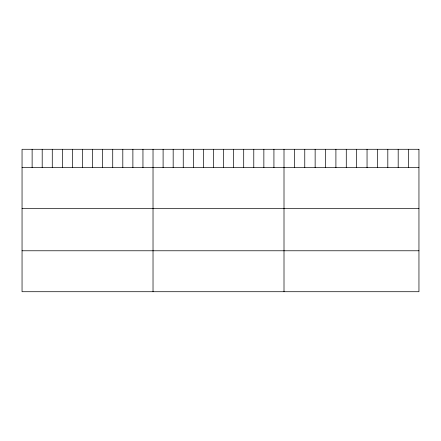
<?xml version="1.0" encoding="UTF-8"?>
<svg xmlns="http://www.w3.org/2000/svg" width="441" height="441" viewBox="0 0 441 441"><rect width="100%" height="100%" fill="white"/><g stroke="black" fill="none" stroke-linecap="round" stroke-linejoin="round"><path stroke-width="0.66" d="M22.05 167.657L418.95 167.657M22.05 208.593L418.95 208.593M22.05 250.775L418.95 250.775M408.57 149.284L408.57 167.657M398.19 149.284L398.19 167.657M387.81 149.284L387.81 167.657M377.43 149.284L377.43 167.657M367.05 149.284L367.05 167.657M356.67 149.284L356.67 167.657M346.284 149.284L346.284 167.657M335.904 149.284L335.904 167.657M325.524 149.284L325.524 167.657M315.144 149.284L315.144 167.657M304.764 149.284L304.764 167.657M294.384 149.284L294.384 167.657M284.004 149.284L284.004 291.716M273.927 149.284L273.927 167.657M263.856 149.284L263.856 167.657M253.779 149.284L253.779 167.657M243.702 149.284L243.702 167.657M233.631 149.284L233.631 167.657M223.554 149.284L223.554 167.657M213.477 149.284L213.477 167.657M203.4 149.284L203.4 167.657M193.329 149.284L193.329 167.657M183.252 149.284L183.252 167.657M173.175 149.284L173.175 167.657M163.104 149.284L163.104 167.657M153.027 149.284L153.027 291.716M142.95 149.284L142.95 167.657M132.879 149.284L132.879 167.657M122.802 149.284L122.802 167.657M112.725 149.284L112.725 167.657M102.654 149.284L102.654 167.657M92.577 149.284L92.577 167.657M82.5 149.284L82.5 167.657M72.423 149.284L72.423 167.657M62.352 149.284L62.352 167.657M52.275 149.284L52.275 167.657M42.198 149.284L42.198 167.657M32.127 149.284L32.127 167.657M418.95 149.284L22.05 149.284L22.05 291.716L418.95 291.716L418.95 149.284"/></g></svg>
